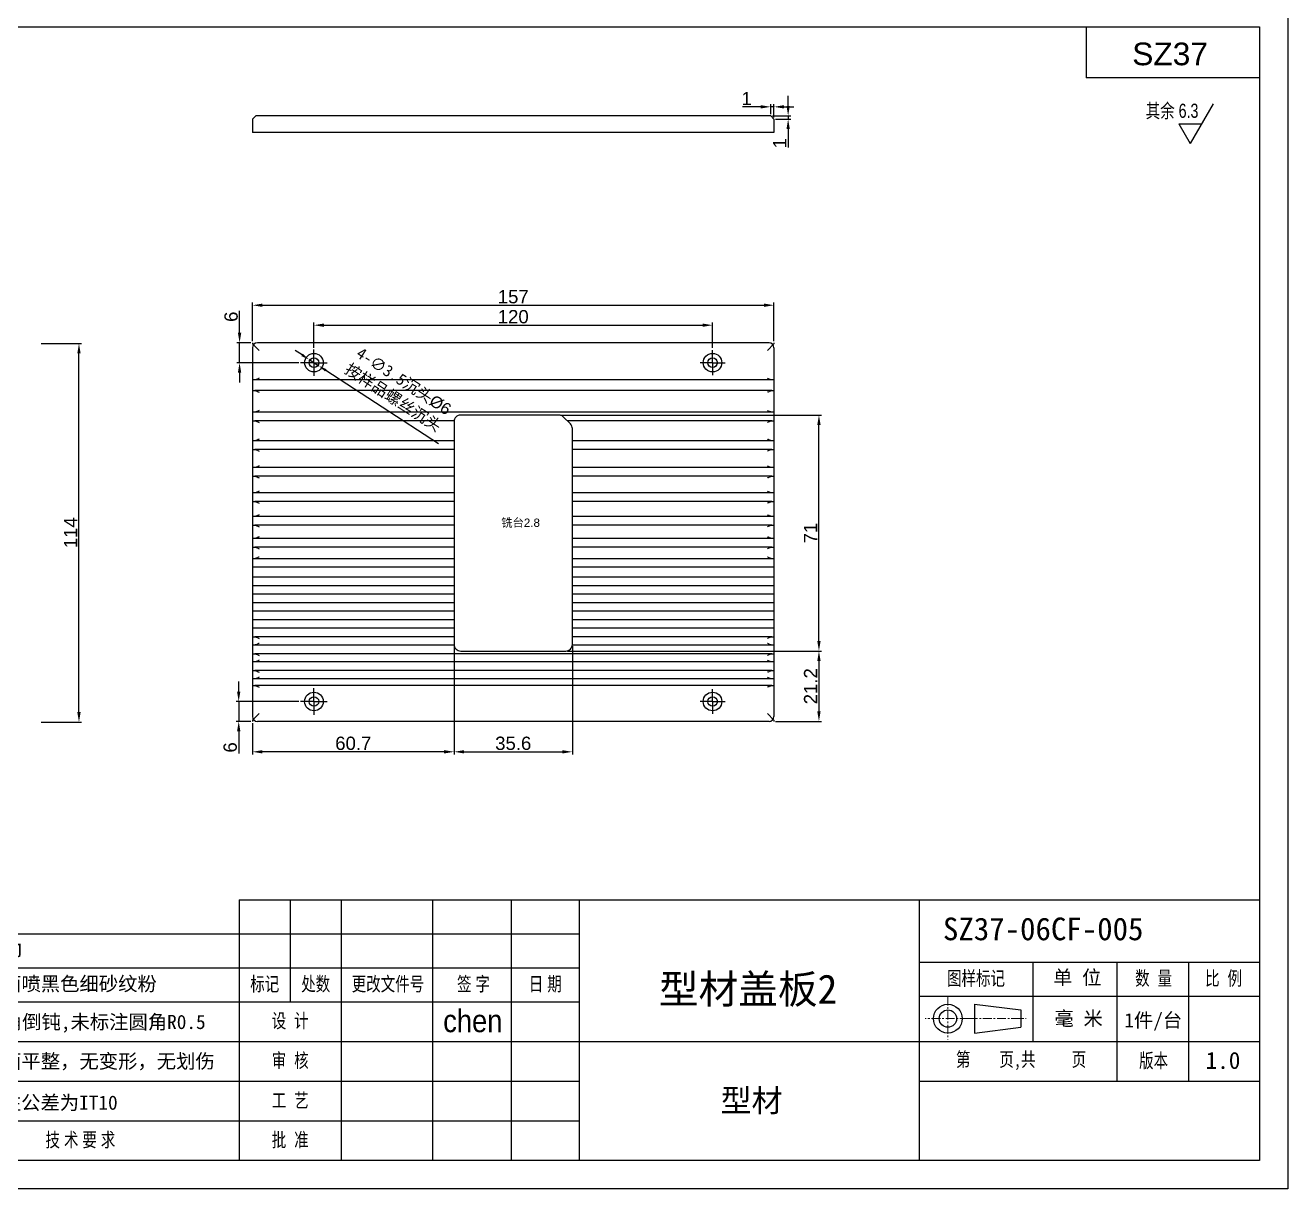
# Model space of a CAD drawing. Header units: millimetres. Extents: x 3299 to 4566, y 1016 to 2046.
# Drawn here: x 3932.9 to 4312.9, y 1239.5 to 1589.7 of the extents above; entities that cross this region are included whole.
import ezdxf
from ezdxf.enums import TextEntityAlignment as Align

# ---------------------------------------------------------------- set-up
doc = ezdxf.new("R2010")
doc.units = ezdxf.units.MM
doc.header["$LTSCALE"] = 0.4
doc.linetypes.add('CENTER', pattern=[50.8, 31.75, -6.35, 6.35, -6.35])
doc.layers.add('center', color=1, linetype='CENTER', lineweight=18)
for name, color, linetype in [('CON', 7, 'Continuous'), ('hatch', 2, 'Continuous'), ('SLD-0', 179, 'Continuous'), ('text', 7, 'Continuous')]:
    doc.layers.add(name, color=color, linetype=linetype)
doc.styles.add('GA1', font='simhei.ttf')
doc.styles.add('GA2', font='arial.ttf')
doc.styles.add('GA3', font='STXINGKA.TTF', dxfattribs={"width": 0.9})
doc.styles.get("Standard").update_dxf_attribs({"font": '', "width": 0.75})
doc.styles.add('style1', font='arial.ttf')
doc.styles.add('style2', font='STXINGKA.TTF', dxfattribs={"width": 0.9})
doc.styles.get('Standard').set_extended_font_data('SimSun')
doc.dimstyles.new('ISO-25$0', dxfattribs={"dimtxt": 4, "dimasz": 3, "dimexe": 0.8, "dimexo": 0.5, "dimgap": 0.5, "dimtad": 1, "dimdsep": 46, "dimtxsty": 'style1', "dimcen": 2, "dimclrd": 3, "dimclre": 3, "dimclrt": 3, "dimadec": 0, "dimazin": 0, "dimtfac": 1, "dimtmove": 0, "dimatfit": 2, "dimfxl": 1, "dimarcsym": 0})
doc.dimstyles.new('ISO-25$3', dxfattribs={"dimtxt": 3.5, "dimasz": 2.5, "dimexe": 1.25, "dimexo": 1, "dimgap": 1.5, "dimtad": 1, "dimtih": 1, "dimdsep": 46, "dimtxsty": 'style1', "dimcen": 2.5, "dimclrd": 3, "dimclre": 3, "dimclrt": 3, "dimadec": 0, "dimazin": 0, "dimtfac": 1, "dimtmove": 0, "dimatfit": 3, "dimfxl": 1, "dimarcsym": 0})

# ---------------------------------------------------------------- blocks, each defined once
blk = doc.blocks.new('Q')
at = {"color": 0}
for p, q in [((90.94, 41.41), (90.94, 4.06)), ((90.94, 41.41), (237.1, 41.41)), ((196.28, 26.43), (202.94, 25.61)), ((196.28, 26.43), (196.28, 22.31)), ((202.94, 25.61), (202.94, 23.14)), ((196.28, 22.31), (202.94, 23.14))]:
    blk.add_line(p, q, dxfattribs=at)
blk.add_line((226.93, 21.11), (226.93, 15.43))
at = {"lineweight": -3}
blk.add_lwpolyline([(5.7, 166.46), (237.1, 166.46), (237.1, 4.06), (5.7, 4.06)], close=True, dxfattribs=at)
at = {"color": 0}
for radius in [2.06, 1.24]:
    blk.add_circle((192.47, 24.37), radius, dxfattribs=at)
at = {"layer": 'center', "color": 1, "ltscale": 0.1}
for p, q in [((192.47, 27.54), (192.47, 21.4)), ((195.46, 24.37), (189.24, 24.37)), ((195.46, 24.37), (203.7, 24.37))]:
    blk.add_line(p, q, dxfattribs=at)
at = {"layer": 'hatch', "color": 0}
for p, q in [((212.27, 166.46), (212.27, 159.15)), ((237.1, 159.15), (212.27, 159.15)), ((230.48, 155.41), (227.2, 149.73)), ((225.56, 152.57), (228.84, 152.57)), ((225.56, 152.57), (227.2, 149.73)), ((98.25, 41.41), (98.25, 26.8)), ((105.56, 41.41), (105.56, 4.06)), ((118.63, 41.41), (118.63, 4.06)), ((129.92, 41.41), (129.92, 4.06)), ((139.66, 41.41), (139.66, 4.06)), ((188.38, 41.41), (188.38, 4.06)), ((5.7, 36.54), (139.66, 36.54)), ((8.95, 9.74), (8.95, 36.54)), ((49.52, 36.54), (49.52, 4.06)), ((52.76, 9.74), (52.76, 36.54)), ((5.7, 31.67), (139.66, 31.67)), ((188.38, 32.48), (237.1, 32.48)), ((204.62, 32.48), (204.62, 21.11)), ((216.7, 32.48), (216.7, 21.11)), ((226.93, 32.48), (226.93, 21.11)), ((188.38, 27.61), (237.1, 27.61)), ((5.7, 26.8), (139.66, 26.8)), ((5.7, 21.11), (139.66, 21.11)), ((139.66, 21.11), (237.1, 21.11)), ((216.7, 21.11), (216.7, 15.43)), ((5.7, 15.43), (139.66, 15.43)), ((188.38, 15.43), (237.1, 15.43))]:
    blk.add_line(p, q, dxfattribs=at)
at = {"layer": 'hatch', "lineweight": -3}
blk.add_lwpolyline([(0, 170.52), (241.16, 170.52), (241.16, 0), (0, 0)], close=True, dxfattribs=at)
at = {"layer": 'text', "color": 0}
blk.add_line((5.7, 9.74), (139.66, 9.74), dxfattribs=at)
at = {"color": 0, "insert": (224.59, 154.32, 20.27), "char_height": 2.03, "width": 11.6897, "attachment_point": 5}
blk.add_mtext('{\\fￋￎￌﾣﾤ|b0|i0|c134|p54;其余 6.3}', dxfattribs=at)
at = {"width": 0.9}
for tag, height, style, p in [('KEHU', 3.25, 'style1', (224.31, 160.95)), ('SHEJI', 3.25, 'style2', (124.41, 22.43)), ('RIQI', 2.03, 'style2', (134.75, 22.26))]:
    blk.add_attdef(tag, text='', height=height, dxfattribs=dict(at, style=style)).set_placement(p, align=Align.CENTER)
at = {"style": 'style1', "width": 0.9}
blk.add_attdef('TUHAO', (191.77, 35.6), '', height=3.25, dxfattribs=at)
for tag, p, width in [('FIVE', (54.31, 32.96), 0.9), ('FORU', (54.21, 28.35), 0.9), ('THREE', (54.31, 22.88), 0.9), ('TWO', (54.21, 17.26), 0.8), ('ONE', (54.16, 11.32), 0.9)]:
    blk.add_attdef(tag, p, '', height=2.03, dxfattribs=dict(width=width))
at = {"width": 0.9}
for tag, height, p in [('MINGCHEN', 4.87, (163.85, 26.52)), ('SHULIANG', 2.03, (221.89, 23.13)), ('JI', 2.44, (196.74, 17.15)), ('GONG', 2.44, (208.97, 17.01)), ('BANBEN', 2.44, (231.89, 17.17)), ('CAILIAO', 3.25, (164.34, 11.02))]:
    blk.add_attdef(tag, text='', height=height, dxfattribs=at).set_placement(p, align=Align.CENTER)
at = {"layer": 'text', "color": 0, "char_height": 2.03, "attachment_point": 5}
for s, insert, width in [('{\\fSimSun|b0|i0|c134|p54;5}', (51.14, 34.15), 14.2015), ('{\\fￋￎￌﾣﾤ|b0|i0|c134|p54;图样标记}', (196.5, 30.04), 16.24), ('{\\fￋￎￌﾣﾤ|b0|i0|c134|p54;数  量}', (221.94, 30.04), 16.24), ('{\\fￋￎￌﾣﾤ|b0|i0|c134|p54;比  例}', (231.97, 30.04), 16.24), ('{\\fSimSun|b0|i0|c134|p54;4}', (51.14, 29.28), 14.2015), ('{\\fￋￎￌﾣﾤ|b0|i0|c134|p2;标记}', (94.6, 29.23), 14.2015), ('{\\fￋￎￌﾣﾤ|b0|i0|c134|p54;处数}', (101.91, 29.23), 14.2015), ('{\\fￋￎￌﾣﾤ|b0|i0|c134|p54;更改文件号}', (112.25, 29.23), 14.2015), ('{\\fￋￎￌﾣﾤ|b0|i0|c134|p54;签 字}', (124.51, 29.23), 14.2015), ('{\\fￋￎￌﾣﾤ|b0|i0|c134|p54;日 期}', (134.79, 29.23), 14.2015), ('{\\fￋￎￌﾣﾤ|b0|i0|c134|p54;设  计}', (98.25, 23.95), 14.2015), ('{\\fSimSun|b0|i0|c134|p54;3}', (51.14, 23.95), 14.2015), ('{\\fSimSun|b0|i0|c134|p54;2}', (51.14, 18.27), 14.2015), ('{\\fￋￎￌﾣﾤ|b0|i0|c134|p54;审  核}', (98.25, 18.27), 14.2015), ('{\\fSimSun|b0|i0|c134|p54;第    页,共     页}', (202.96, 18.27), 28.7556), ('{\\fSimSun|b0|i0|c134|p54;版本}', (221.94, 18.24), 16.24), ('{\\fￋￎￌﾣﾤ|b0|i0|c134|p54;1}', (51.14, 12.59), 14.2015), ('{\\fￋￎￌﾣﾤ|b0|i0|c134|p54;工  艺}', (98.25, 12.59), 14.2015), ('{\\fￋￎￌﾣﾤ|b0|i0|c134|p54;批  准}', (98.25, 6.9), 14.2015)]:
    blk.add_mtext(s, dxfattribs=dict(at, insert=insert, width=width))
at = {"layer": 'text', "color": 0, "char_height": 2.03, "width": 14.2015, "attachment_point": 5, "style": 'GA1'}
for s, insert in [('单 位', (211.01, 30.16, 20.27)), ('毫 米', (211.2, 24.28, 20.27))]:
    blk.add_mtext(s, dxfattribs=dict(at, insert=insert))
at = {"layer": 'text', "color": 0, "char_height": 2.03, "attachment_point": 5}
for s, insert in [('{\\fￋￎￌﾣﾤ|b0|i0|c134|p54;更 改 建 议}', (32.89, 6.9)), ('{\\fￋￎￌﾣﾤ|b0|i0|c134|p54;技 术 要 求}', (68.19, 6.9))]:
    blk.add_mtext(s, dxfattribs=dict(at, insert=insert))
blk = doc.blocks.new('SW_CENTERMARKSYMBOL_4')
at = {"layer": 'SLD-0', "color": 0}
for p, q in [((-0.5, 0), (-0.75, 0)), ((0, 0), (-0.5, 0)), ((0, 0.5), (0, 0.75)), ((0, 0), (0, 0.5)), ((0, 0), (0, -0.5)), ((0, 0), (0.5, 0)), ((0.5, 0), (0.75, 0)), ((0, -0.5), (0, -0.75))]:
    blk.add_line(p, q, dxfattribs=at)
blk = doc.blocks.new('SW_CENTERMARKSYMBOL_5')
at = {"layer": 'SLD-0', "color": 0}
for p, q in [((-0.5, 0), (-0.75, 0)), ((0, 0), (-0.5, 0)), ((0, 0.5), (0, 0.75)), ((0, 0), (0, 0.5)), ((0, 0), (0, -0.5)), ((0, 0), (0.5, 0)), ((0.5, 0), (0.75, 0)), ((0, -0.5), (0, -0.75))]:
    blk.add_line(p, q, dxfattribs=at)
blk = doc.blocks.new('SW_CENTERMARKSYMBOL_6')
at = {"layer": 'SLD-0', "color": 0}
for p, q in [((0, 0.5), (0, 0.8)), ((-0.5, 0), (-0.8, 0)), ((0, 0), (-0.5, 0)), ((0, 0), (0, 0.5)), ((0, 0), (0, -0.5)), ((0, 0), (0.5, 0)), ((0.5, 0), (0.8, 0)), ((0, -0.5), (0, -0.8))]:
    blk.add_line(p, q, dxfattribs=at)
blk = doc.blocks.new('SW_CENTERMARKSYMBOL_7')
at = {"layer": 'SLD-0', "color": 0}
for p, q in [((0, 0.5), (0, 0.8)), ((-0.5, 0), (-0.8, 0)), ((0, 0), (-0.5, 0)), ((0, 0), (0, 0.5)), ((0, 0), (0, -0.5)), ((0, 0), (0.5, 0)), ((0.5, 0), (0.8, 0)), ((0, -0.5), (0, -0.8))]:
    blk.add_line(p, q, dxfattribs=at)
blk = doc.blocks.new('*D397')
at = {"layer": 'CON', "color": 3, "lineweight": -2, "transparency": 16777216}
for p, q in [((4016.21, 1490.47), (4014.11, 1491.83)), ((4018.3, 1489.11), (4021.24, 1487.2)), ((4057.26, 1463.76), (4023.33, 1485.83))]:
    blk.add_line(p, q, dxfattribs=at)
at = {"layer": 'CON', "color": 3, "transparency": 16777216}
for points in [[(4016.43, 1490.82), (4015.98, 1490.12), (4018.3, 1489.11)], [(4023.56, 1486.18), (4023.11, 1485.49), (4021.24, 1487.2)]]:
    blk.add_solid(points, dxfattribs=at)
at = {"layer": 'Defpoints', "color": 0, "transparency": 16777216}
for p in [(4018.3, 1489.11), (4021.24, 1487.2)]:
    blk.add_point(p, dxfattribs=at)
at = {"layer": 'CON', "color": 3, "transparency": 16777216, "insert": (4045.17, 1479.99), "char_height": 3.5, "attachment_point": 5, "rotation": 326.9563, "style": 'style1'}
blk.add_mtext('{\\Ftxt|c134;4-\\Ftxt|c0;∅3.5\\fSimSun|b0|i0|c134|p2;沉头\\fArial|b0|i0|c134|p34;%%C}6\\P{\\fSimSun|b0|i0|c134|p2;按样品螺丝沉头}', dxfattribs=at)
blk = doc.blocks.new('*D398')
at = {"layer": 'CON', "color": 3, "lineweight": -2, "transparency": 16777216}
for p, q in [((4001.27, 1494.65), (4001.27, 1506.24)), ((4004.27, 1505.44), (4155.27, 1505.44)), ((4158.27, 1494.65), (4158.27, 1506.24))]:
    blk.add_line(p, q, dxfattribs=at)
at = {"layer": 'CON', "color": 3, "transparency": 16777216}
for points in [[(4004.27, 1505.94), (4004.27, 1504.94), (4001.27, 1505.44)], [(4155.27, 1505.94), (4155.27, 1504.94), (4158.27, 1505.44)]]:
    blk.add_solid(points, dxfattribs=at)
at = {"layer": 'Defpoints', "color": 0, "transparency": 16777216}
for p in [(4158.27, 1505.44), (4001.27, 1494.15), (4158.27, 1494.15)]:
    blk.add_point(p, dxfattribs=at)
at = {"layer": 'CON', "color": 3, "transparency": 16777216, "insert": (4079.77, 1507.99), "char_height": 4, "attachment_point": 5, "style": 'style1'}
blk.add_mtext('157', dxfattribs=at)
blk = doc.blocks.new('*D399')
at = {"layer": 'CON', "color": 3, "lineweight": -2, "transparency": 16777216}
for p, q in [((4019.77, 1492.65), (4019.77, 1500.23)), ((4022.77, 1499.43), (4136.77, 1499.43)), ((4139.77, 1492.65), (4139.77, 1500.23))]:
    blk.add_line(p, q, dxfattribs=at)
at = {"layer": 'CON', "color": 3, "transparency": 16777216}
for points in [[(4022.77, 1499.93), (4022.77, 1498.93), (4019.77, 1499.43)], [(4136.77, 1499.93), (4136.77, 1498.93), (4139.77, 1499.43)]]:
    blk.add_solid(points, dxfattribs=at)
at = {"layer": 'Defpoints', "color": 0, "transparency": 16777216}
for p in [(4139.77, 1499.43), (4019.77, 1492.15), (4139.77, 1492.15)]:
    blk.add_point(p, dxfattribs=at)
at = {"layer": 'CON', "color": 3, "transparency": 16777216, "insert": (4079.77, 1501.97), "char_height": 4, "attachment_point": 5, "style": 'style1'}
blk.add_mtext('120', dxfattribs=at)
blk = doc.blocks.new('*D400')
at = {"layer": 'CON', "color": 3, "lineweight": -2, "transparency": 16777216}
for p, q in [((3997.39, 1497.15), (3997.39, 1503.79)), ((4000.77, 1494.15), (3996.59, 1494.15)), ((3997.39, 1488.15), (3997.39, 1494.15)), ((4015.27, 1488.15), (3996.59, 1488.15)), ((3997.39, 1485.15), (3997.39, 1482.15))]:
    blk.add_line(p, q, dxfattribs=at)
at = {"layer": 'CON', "color": 3, "transparency": 16777216}
for points in [[(3996.89, 1497.15), (3997.89, 1497.15), (3997.39, 1494.15)], [(3996.89, 1485.15), (3997.89, 1485.15), (3997.39, 1488.15)]]:
    blk.add_solid(points, dxfattribs=at)
at = {"layer": 'Defpoints', "color": 0, "transparency": 16777216}
for p in [(3997.39, 1494.15), (4001.27, 1494.15), (4015.77, 1488.15)]:
    blk.add_point(p, dxfattribs=at)
at = {"layer": 'CON', "color": 3, "transparency": 16777216, "insert": (3994.85, 1501.97), "char_height": 4, "attachment_point": 5, "rotation": 90, "style": 'style1'}
blk.add_mtext('6', dxfattribs=at)
blk = doc.blocks.new('*D401')
at = {"layer": 'CON', "color": 3, "lineweight": -2, "transparency": 16777216}
for p, q in [((3997.13, 1389.15), (3997.13, 1392.15)), ((4015.27, 1386.15), (3996.33, 1386.15)), ((3997.13, 1386.15), (3997.13, 1380.15)), ((4000.77, 1380.15), (3996.33, 1380.15)), ((3997.13, 1377.15), (3997.13, 1370.51))]:
    blk.add_line(p, q, dxfattribs=at)
at = {"layer": 'CON', "color": 3, "transparency": 16777216}
for points in [[(3996.63, 1389.15), (3997.63, 1389.15), (3997.13, 1386.15)], [(3996.63, 1377.15), (3997.63, 1377.15), (3997.13, 1380.15)]]:
    blk.add_solid(points, dxfattribs=at)
at = {"layer": 'Defpoints', "color": 0, "transparency": 16777216}
for p in [(4015.77, 1386.15), (3997.13, 1380.15), (4001.27, 1380.15)]:
    blk.add_point(p, dxfattribs=at)
at = {"layer": 'CON', "color": 3, "transparency": 16777216, "insert": (3994.58, 1372.33), "char_height": 4, "attachment_point": 5, "rotation": 90, "style": 'style1'}
blk.add_mtext('6', dxfattribs=at)
blk = doc.blocks.new('*D402')
at = {"layer": 'CON', "color": 3, "lineweight": -2, "transparency": 16777216}
for p, q in [((3937.65, 1493.95), (3949.84, 1493.95)), ((3949.04, 1382.95), (3949.04, 1490.95)), ((3937.65, 1379.95), (3949.84, 1379.95))]:
    blk.add_line(p, q, dxfattribs=at)
at = {"layer": 'CON', "color": 3, "transparency": 16777216}
for points in [[(3948.54, 1490.95), (3949.54, 1490.95), (3949.04, 1493.95)], [(3948.54, 1382.95), (3949.54, 1382.95), (3949.04, 1379.95)]]:
    blk.add_solid(points, dxfattribs=at)
at = {"layer": 'Defpoints', "color": 0, "transparency": 16777216}
for p in [(3937.15, 1493.95), (3949.04, 1493.95), (3937.15, 1379.95)]:
    blk.add_point(p, dxfattribs=at)
at = {"layer": 'CON', "color": 3, "transparency": 16777216, "insert": (3946.53, 1436.95), "char_height": 4, "attachment_point": 5, "rotation": 90, "style": 'style1'}
blk.add_mtext('114', dxfattribs=at)
blk = doc.blocks.new('*D403')
at = {"layer": 'CON', "color": 3, "lineweight": -2, "transparency": 16777216}
for p, q in [((4061.97, 1402.85), (4061.97, 1370.21)), ((4001.27, 1379.65), (4001.27, 1370.21)), ((4058.97, 1371.01), (4004.27, 1371.01))]:
    blk.add_line(p, q, dxfattribs=at)
at = {"layer": 'CON', "color": 3, "transparency": 16777216}
for points in [[(4004.27, 1371.51), (4004.27, 1370.51), (4001.27, 1371.01)], [(4058.97, 1371.51), (4058.97, 1370.51), (4061.97, 1371.01)]]:
    blk.add_solid(points, dxfattribs=at)
at = {"layer": 'Defpoints', "color": 0, "transparency": 16777216}
for p in [(4061.97, 1403.35), (4001.27, 1380.15), (4001.27, 1371.01)]:
    blk.add_point(p, dxfattribs=at)
at = {"layer": 'CON', "color": 3, "transparency": 16777216, "insert": (4031.62, 1373.55), "char_height": 4, "attachment_point": 5, "style": 'style1'}
blk.add_mtext('60.7', dxfattribs=at)
blk = doc.blocks.new('*D404')
at = {"layer": 'CON', "color": 3, "lineweight": -2, "transparency": 16777216}
for p, q in [((4061.97, 1402.85), (4061.97, 1370.21)), ((4097.57, 1402.85), (4097.57, 1370.21)), ((4064.97, 1371.01), (4094.57, 1371.01))]:
    blk.add_line(p, q, dxfattribs=at)
at = {"layer": 'CON', "color": 3, "transparency": 16777216}
for points in [[(4064.97, 1371.51), (4064.97, 1370.51), (4061.97, 1371.01)], [(4094.57, 1371.51), (4094.57, 1370.51), (4097.57, 1371.01)]]:
    blk.add_solid(points, dxfattribs=at)
at = {"layer": 'Defpoints', "color": 0, "transparency": 16777216}
for p in [(4061.97, 1403.35), (4097.57, 1403.35), (4097.57, 1371.01)]:
    blk.add_point(p, dxfattribs=at)
at = {"layer": 'CON', "color": 3, "transparency": 16777216, "insert": (4079.77, 1373.55), "char_height": 4, "attachment_point": 5, "style": 'style1'}
blk.add_mtext('35.6', dxfattribs=at)
blk = doc.blocks.new('*D405')
at = {"layer": 'CON', "color": 3, "lineweight": -2, "transparency": 16777216}
for p, q in [((4096.07, 1401.35), (4172.6, 1401.35)), ((4171.8, 1398.35), (4171.8, 1383.15)), ((4158.77, 1380.15), (4172.6, 1380.15))]:
    blk.add_line(p, q, dxfattribs=at)
at = {"layer": 'CON', "color": 3, "transparency": 16777216}
for points in [[(4171.3, 1398.35), (4172.3, 1398.35), (4171.8, 1401.35)], [(4171.3, 1383.15), (4172.3, 1383.15), (4171.8, 1380.15)]]:
    blk.add_solid(points, dxfattribs=at)
at = {"layer": 'Defpoints', "color": 0, "transparency": 16777216}
for p in [(4095.57, 1401.35), (4158.27, 1380.15), (4171.8, 1380.15)]:
    blk.add_point(p, dxfattribs=at)
at = {"layer": 'CON', "color": 3, "transparency": 16777216, "insert": (4169.29, 1390.75), "char_height": 4, "attachment_point": 5, "rotation": 90, "style": 'style1'}
blk.add_mtext('21.2', dxfattribs=at)
blk = doc.blocks.new('*D406')
at = {"layer": 'CON', "color": 3, "lineweight": -2, "transparency": 16777216}
for p, q in [((4094.01, 1472.35), (4172.6, 1472.35)), ((4171.8, 1404.35), (4171.8, 1469.35)), ((4096.07, 1401.35), (4172.6, 1401.35))]:
    blk.add_line(p, q, dxfattribs=at)
at = {"layer": 'CON', "color": 3, "transparency": 16777216}
for points in [[(4171.3, 1469.35), (4172.3, 1469.35), (4171.8, 1472.35)], [(4171.3, 1404.35), (4172.3, 1404.35), (4171.8, 1401.35)]]:
    blk.add_solid(points, dxfattribs=at)
at = {"layer": 'Defpoints', "color": 0, "transparency": 16777216}
for p in [(4093.51, 1472.35), (4171.8, 1472.35), (4095.57, 1401.35)]:
    blk.add_point(p, dxfattribs=at)
at = {"layer": 'CON', "color": 3, "transparency": 16777216, "insert": (4169.29, 1436.85), "char_height": 4, "attachment_point": 5, "rotation": 90, "style": 'style1'}
blk.add_mtext('71', dxfattribs=at)
blk = doc.blocks.new('*D412')
at = {"color": 3, "lineweight": -2, "transparency": 16777216}
for p, q in [((4162.52, 1565.45), (4162.52, 1568.45)), ((4157.77, 1562.45), (4163.32, 1562.45)), ((4162.52, 1562.45), (4162.52, 1561.45)), ((4158.77, 1561.45), (4163.32, 1561.45)), ((4162.52, 1558.45), (4162.52, 1552.97))]:
    blk.add_line(p, q, dxfattribs=at)
at = {"color": 3, "transparency": 16777216}
for points in [[(4162.02, 1565.45), (4163.02, 1565.45), (4162.52, 1562.45)], [(4162.02, 1558.45), (4163.02, 1558.45), (4162.52, 1561.45)]]:
    blk.add_solid(points, dxfattribs=at)
at = {"layer": 'Defpoints', "color": 0, "transparency": 16777216}
for p in [(4157.27, 1562.45), (4158.27, 1561.45), (4162.52, 1561.45)]:
    blk.add_point(p, dxfattribs=at)
at = {"color": 3, "transparency": 16777216, "insert": (4160.01, 1554.21), "char_height": 4, "attachment_point": 5, "rotation": 90, "style": 'style1'}
blk.add_mtext('1', dxfattribs=at)
blk = doc.blocks.new('*D413')
at = {"color": 3, "lineweight": -2, "transparency": 16777216}
for p, q in [((4157.27, 1562.95), (4157.27, 1565.96)), ((4158.27, 1561.95), (4158.27, 1565.96)), ((4154.27, 1565.16), (4148.8, 1565.16)), ((4158.27, 1565.16), (4157.27, 1565.16)), ((4161.27, 1565.16), (4164.27, 1565.16))]:
    blk.add_line(p, q, dxfattribs=at)
at = {"color": 3, "transparency": 16777216}
for points in [[(4154.27, 1565.66), (4154.27, 1564.66), (4157.27, 1565.16)], [(4161.27, 1565.66), (4161.27, 1564.66), (4158.27, 1565.16)]]:
    blk.add_solid(points, dxfattribs=at)
at = {"layer": 'Defpoints', "color": 0, "transparency": 16777216}
for p in [(4157.27, 1565.16), (4157.27, 1562.45), (4158.27, 1561.45)]:
    blk.add_point(p, dxfattribs=at)
at = {"color": 3, "transparency": 16777216, "insert": (4150.03, 1567.67), "char_height": 4, "attachment_point": 5, "style": 'style1'}
blk.add_mtext('1', dxfattribs=at)

msp = doc.modelspace()

# ---------------------------------------------------------------- linework, layer by layer
at = {"color": 7, "linetype": 'Continuous', "lineweight": 25}
for p, q in [((4001.27, 1561.446), (4002.27, 1562.446)), ((4157.27, 1562.446), (4002.27, 1562.446)), ((4157.27, 1562.446), (4158.27, 1561.446)), ((4001.27, 1561.446), (4001.27, 1557.446)), ((4158.27, 1561.446), (4158.27, 1557.446)), ((4158.27, 1557.446), (4001.27, 1557.446)), ((4001.27, 1494.152), (4001.27, 1493.789)), ((4001.27, 1493.789), (4003.258, 1491.801)), ((4156.77, 1494.152), (4002.77, 1494.152)), ((4156.283, 1491.801), (4158.27, 1493.789)), ((4158.27, 1494.152), (4158.27, 1493.789)), ((4001.27, 1492.652), (4001.27, 1482.952)), ((4158.27, 1492.652), (4158.27, 1482.952)), ((4001.935, 1482.952), (4001.27, 1482.952)), ((4001.27, 1482.952), (4001.27, 1482.452)), ((4001.27, 1482.452), (4001.27, 1480.252)), ((4157.606, 1482.952), (4001.935, 1482.952)), ((4158.27, 1482.952), (4157.606, 1482.952)), ((4158.27, 1482.952), (4158.27, 1482.452)), ((4158.27, 1482.452), (4158.27, 1480.252)), ((4001.27, 1480.252), (4001.27, 1479.752)), ((4001.27, 1479.752), (4001.935, 1479.752)), ((4001.27, 1479.752), (4001.27, 1473.252)), ((4157.606, 1479.752), (4001.935, 1479.752)), ((4157.606, 1479.752), (4158.27, 1479.752)), ((4158.27, 1480.252), (4158.27, 1479.752)), ((4158.27, 1479.752), (4158.27, 1473.252)), ((4001.935, 1473.252), (4001.27, 1473.252)), ((4001.27, 1473.252), (4001.27, 1472.752)), ((4001.27, 1472.752), (4001.27, 1471.152)), ((4001.27, 1471.152), (4001.27, 1470.652)), ((4157.606, 1473.252), (4001.935, 1473.252)), ((4158.27, 1473.252), (4157.606, 1473.252)), ((4158.27, 1473.252), (4158.27, 1472.752)), ((4158.27, 1472.752), (4158.27, 1471.152)), ((4158.27, 1471.152), (4158.27, 1470.652)), ((4001.27, 1470.652), (4001.935, 1470.652)), ((4001.27, 1470.652), (4001.27, 1464.652)), ((4061.981, 1470.652), (4001.935, 1470.652)), ((4157.606, 1470.652), (4096.036, 1470.652)), ((4157.606, 1470.652), (4158.27, 1470.652)), ((4158.27, 1470.652), (4158.27, 1464.652)), ((4001.935, 1464.652), (4001.27, 1464.652)), ((4001.27, 1464.652), (4001.27, 1464.152)), ((4001.27, 1464.152), (4001.27, 1462.552)), ((4061.97, 1464.652), (4001.935, 1464.652)), ((4157.606, 1464.652), (4097.57, 1464.652)), ((4158.27, 1464.652), (4157.606, 1464.652)), ((4158.27, 1464.652), (4158.27, 1464.152)), ((4158.27, 1464.152), (4158.27, 1462.552)), ((4001.27, 1462.552), (4001.27, 1462.052)), ((4001.27, 1462.052), (4001.935, 1462.052)), ((4001.27, 1462.052), (4001.27, 1456.552)), ((4061.97, 1462.052), (4001.935, 1462.052)), ((4157.606, 1462.052), (4097.57, 1462.052)), ((4157.606, 1462.052), (4158.27, 1462.052)), ((4158.27, 1462.552), (4158.27, 1462.052)), ((4158.27, 1462.052), (4158.27, 1456.552)), ((4001.935, 1456.552), (4001.27, 1456.552)), ((4001.27, 1456.552), (4001.27, 1456.052)), ((4001.27, 1456.052), (4001.27, 1454.452)), ((4061.97, 1456.552), (4001.935, 1456.552)), ((4157.606, 1456.552), (4097.57, 1456.552)), ((4158.27, 1456.552), (4157.606, 1456.552)), ((4158.27, 1456.552), (4158.27, 1456.052)), ((4158.27, 1456.052), (4158.27, 1454.452)), ((4001.27, 1454.452), (4001.27, 1453.952)), ((4001.27, 1453.952), (4001.935, 1453.952)), ((4001.27, 1453.952), (4001.27, 1448.952)), ((4061.97, 1453.952), (4001.935, 1453.952)), ((4157.606, 1453.952), (4097.57, 1453.952)), ((4157.606, 1453.952), (4158.27, 1453.952)), ((4158.27, 1454.452), (4158.27, 1453.952)), ((4158.27, 1453.952), (4158.27, 1448.952)), ((4001.935, 1448.952), (4001.27, 1448.952)), ((4001.27, 1448.952), (4001.27, 1448.452)), ((4001.27, 1448.452), (4001.27, 1446.852)), ((4061.97, 1448.952), (4001.935, 1448.952)), ((4157.606, 1448.952), (4097.57, 1448.952)), ((4158.27, 1448.952), (4157.606, 1448.952)), ((4158.27, 1448.952), (4158.27, 1448.452)), ((4158.27, 1448.452), (4158.27, 1446.852)), ((4001.27, 1446.852), (4001.27, 1446.352)), ((4001.27, 1446.352), (4001.935, 1446.352)), ((4001.27, 1446.352), (4001.27, 1441.852)), ((4061.97, 1446.352), (4001.935, 1446.352)), ((4157.606, 1446.352), (4097.57, 1446.352)), ((4157.606, 1446.352), (4158.27, 1446.352)), ((4158.27, 1446.852), (4158.27, 1446.352)), ((4158.27, 1446.352), (4158.27, 1441.852)), ((4001.935, 1441.852), (4001.27, 1441.852)), ((4001.27, 1441.852), (4001.27, 1441.352)), ((4001.27, 1441.352), (4001.27, 1439.752)), ((4061.97, 1441.852), (4001.935, 1441.852)), ((4157.606, 1441.852), (4097.57, 1441.852)), ((4158.27, 1441.852), (4157.606, 1441.852)), ((4158.27, 1441.852), (4158.27, 1441.352)), ((4158.27, 1441.352), (4158.27, 1439.752)), ((4001.27, 1439.752), (4001.27, 1439.252)), ((4001.27, 1439.252), (4001.935, 1439.252)), ((4001.27, 1439.252), (4001.27, 1435.252)), ((4061.97, 1439.252), (4001.935, 1439.252)), ((4157.606, 1439.252), (4097.57, 1439.252)), ((4157.606, 1439.252), (4158.27, 1439.252)), ((4158.27, 1439.752), (4158.27, 1439.252)), ((4158.27, 1439.252), (4158.27, 1435.252)), ((4001.935, 1435.252), (4001.27, 1435.252)), ((4001.27, 1435.252), (4001.27, 1434.752)), ((4001.27, 1434.752), (4001.27, 1433.152)), ((4001.27, 1433.152), (4001.27, 1432.652)), ((4061.97, 1435.252), (4001.935, 1435.252)), ((4157.606, 1435.252), (4097.57, 1435.252)), ((4158.27, 1435.252), (4157.606, 1435.252)), ((4158.27, 1435.252), (4158.27, 1434.752)), ((4158.27, 1434.752), (4158.27, 1433.152)), ((4158.27, 1433.152), (4158.27, 1432.652)), ((4001.27, 1432.652), (4001.935, 1432.652)), ((4001.27, 1432.652), (4001.27, 1429.152)), ((4001.935, 1429.152), (4001.27, 1429.152)), ((4001.27, 1429.152), (4001.27, 1428.652)), ((4061.97, 1432.652), (4001.935, 1432.652)), ((4061.97, 1429.152), (4001.935, 1429.152)), ((4157.606, 1432.652), (4097.57, 1432.652)), ((4157.606, 1429.152), (4097.57, 1429.152)), ((4157.606, 1432.652), (4158.27, 1432.652)), ((4158.27, 1429.152), (4157.606, 1429.152)), ((4158.27, 1432.652), (4158.27, 1429.152)), ((4158.27, 1429.152), (4158.27, 1428.652)), ((4001.27, 1428.652), (4001.27, 1406.152)), ((4158.27, 1428.652), (4158.27, 1406.152)), ((4001.27, 1406.152), (4001.27, 1405.652)), ((4001.27, 1405.652), (4001.935, 1405.652)), ((4001.27, 1405.652), (4001.27, 1403.152)), ((4001.935, 1403.152), (4001.27, 1403.152)), ((4001.27, 1403.152), (4001.27, 1402.652)), ((4001.27, 1402.652), (4001.27, 1401.052)), ((4061.97, 1405.652), (4001.935, 1405.652)), ((4061.98, 1403.152), (4001.935, 1403.152)), ((4157.606, 1403.152), (4097.56, 1403.152)), ((4157.606, 1405.652), (4097.57, 1405.652)), ((4157.606, 1405.652), (4158.27, 1405.652)), ((4158.27, 1403.152), (4157.606, 1403.152)), ((4158.27, 1406.152), (4158.27, 1405.652)), ((4158.27, 1405.652), (4158.27, 1403.152)), ((4158.27, 1403.152), (4158.27, 1402.652)), ((4158.27, 1402.652), (4158.27, 1401.052)), ((4001.27, 1401.052), (4001.27, 1400.552)), ((4001.27, 1400.552), (4001.935, 1400.552)), ((4001.27, 1400.552), (4001.27, 1398.052)), ((4157.606, 1400.552), (4001.935, 1400.552)), ((4157.606, 1400.552), (4158.27, 1400.552)), ((4158.27, 1401.052), (4158.27, 1400.552)), ((4158.27, 1400.552), (4158.27, 1398.052)), ((4001.935, 1398.052), (4001.27, 1398.052)), ((4001.27, 1398.052), (4001.27, 1397.552)), ((4001.27, 1397.552), (4001.27, 1395.952)), ((4001.27, 1395.952), (4001.27, 1395.452)), ((4001.27, 1395.452), (4001.935, 1395.452)), ((4001.27, 1395.452), (4001.27, 1392.952)), ((4157.606, 1398.052), (4001.935, 1398.052)), ((4157.606, 1395.452), (4001.935, 1395.452)), ((4158.27, 1398.052), (4157.606, 1398.052)), ((4157.606, 1395.452), (4158.27, 1395.452)), ((4158.27, 1398.052), (4158.27, 1397.552)), ((4158.27, 1397.552), (4158.27, 1395.952)), ((4158.27, 1395.952), (4158.27, 1395.452)), ((4158.27, 1395.452), (4158.27, 1392.952)), ((4001.935, 1392.952), (4001.27, 1392.952)), ((4001.27, 1392.952), (4001.27, 1392.452)), ((4001.27, 1392.452), (4001.27, 1391.452)), ((4001.27, 1391.452), (4001.27, 1390.952)), ((4157.606, 1392.952), (4001.935, 1392.952)), ((4158.27, 1392.952), (4157.606, 1392.952)), ((4158.27, 1392.952), (4158.27, 1392.452)), ((4158.27, 1392.452), (4158.27, 1391.452)), ((4158.27, 1391.452), (4158.27, 1390.952)), ((4001.27, 1390.952), (4001.935, 1390.952)), ((4001.27, 1390.952), (4001.27, 1381.652)), ((4157.606, 1390.952), (4001.935, 1390.952)), ((4157.606, 1390.952), (4158.27, 1390.952)), ((4158.27, 1390.952), (4158.27, 1381.652)), ((4003.258, 1382.503), (4001.27, 1380.516)), ((4001.27, 1380.516), (4001.27, 1380.152)), ((4156.77, 1380.152), (4002.77, 1380.152)), ((4158.27, 1380.516), (4156.283, 1382.503)), ((4158.27, 1380.516), (4158.27, 1380.152))]:
    msp.add_line(p, q, dxfattribs=at)
for centre, radius in [((4019.77, 1488.152), 2.8), ((4139.77, 1488.152), 2.8), ((4019.77, 1488.152), 1.45), ((4139.77, 1488.152), 1.45), ((4019.77, 1386.152), 2.8), ((4019.77, 1386.152), 1.45), ((4139.77, 1386.152), 2.8), ((4139.77, 1386.152), 1.45)]:
    msp.add_circle(centre, radius, dxfattribs=at)
for centre, start, end in [((4002.77, 1492.652), 90, 180), ((4156.77, 1492.652), 0, 90), ((4002.77, 1381.652), 180, 270), ((4156.77, 1381.652), 270, 0)]:
    msp.add_arc(centre, 1.5, start, end, dxfattribs=at)
for points in [[(4003.258, 1483.452), (4003.144, 1483.395), (4003.028, 1483.337), (4002.801, 1483.228), (4002.688, 1483.175), (4002.463, 1483.08), (4002.352, 1483.037), (4002.136, 1482.974), (4002.032, 1482.952), (4001.935, 1482.952)], [(4157.606, 1482.952), (4157.509, 1482.952), (4157.404, 1482.974), (4157.189, 1483.037), (4157.078, 1483.079), (4156.852, 1483.175), (4156.74, 1483.228), (4156.513, 1483.337), (4156.397, 1483.395), (4156.283, 1483.452)], [(4001.935, 1479.752), (4002.031, 1479.752), (4002.137, 1479.731), (4002.352, 1479.667), (4002.463, 1479.625), (4002.688, 1479.529), (4002.801, 1479.477), (4003.028, 1479.367), (4003.144, 1479.309), (4003.258, 1479.252)], [(4156.283, 1479.252), (4156.397, 1479.309), (4156.513, 1479.367), (4156.74, 1479.477), (4156.852, 1479.529), (4157.077, 1479.625), (4157.189, 1479.667), (4157.404, 1479.731), (4157.509, 1479.752), (4157.606, 1479.752)], [(4003.258, 1473.752), (4003.144, 1473.695), (4003.028, 1473.637), (4002.801, 1473.528), (4002.688, 1473.475), (4002.463, 1473.38), (4002.352, 1473.337), (4002.136, 1473.274), (4002.032, 1473.252), (4001.935, 1473.252)], [(4157.606, 1473.252), (4157.509, 1473.252), (4157.404, 1473.274), (4157.189, 1473.337), (4157.078, 1473.379), (4156.852, 1473.475), (4156.74, 1473.528), (4156.513, 1473.637), (4156.397, 1473.695), (4156.283, 1473.752)], [(4001.935, 1470.652), (4002.031, 1470.652), (4002.137, 1470.631), (4002.352, 1470.567), (4002.463, 1470.525), (4002.688, 1470.429), (4002.801, 1470.377), (4003.028, 1470.267), (4003.144, 1470.209), (4003.258, 1470.152)], [(4156.283, 1470.152), (4156.397, 1470.209), (4156.513, 1470.267), (4156.74, 1470.377), (4156.852, 1470.429), (4157.077, 1470.525), (4157.189, 1470.567), (4157.404, 1470.631), (4157.509, 1470.652), (4157.606, 1470.652)], [(4003.258, 1465.152), (4003.144, 1465.095), (4003.028, 1465.037), (4002.801, 1464.928), (4002.688, 1464.875), (4002.463, 1464.78), (4002.352, 1464.737), (4002.136, 1464.674), (4002.032, 1464.652), (4001.935, 1464.652)], [(4157.606, 1464.652), (4157.509, 1464.652), (4157.404, 1464.674), (4157.189, 1464.737), (4157.078, 1464.779), (4156.852, 1464.875), (4156.74, 1464.928), (4156.513, 1465.037), (4156.397, 1465.095), (4156.283, 1465.152)], [(4001.935, 1462.052), (4002.031, 1462.052), (4002.137, 1462.031), (4002.352, 1461.967), (4002.463, 1461.925), (4002.688, 1461.829), (4002.801, 1461.777), (4003.028, 1461.667), (4003.144, 1461.609), (4003.258, 1461.552)], [(4156.283, 1461.552), (4156.397, 1461.609), (4156.513, 1461.667), (4156.74, 1461.777), (4156.852, 1461.829), (4157.077, 1461.925), (4157.189, 1461.967), (4157.404, 1462.031), (4157.509, 1462.052), (4157.606, 1462.052)], [(4003.258, 1457.052), (4003.144, 1456.995), (4003.028, 1456.937), (4002.801, 1456.828), (4002.688, 1456.775), (4002.463, 1456.68), (4002.352, 1456.637), (4002.136, 1456.574), (4002.032, 1456.552), (4001.935, 1456.552)], [(4157.606, 1456.552), (4157.509, 1456.552), (4157.404, 1456.574), (4157.189, 1456.637), (4157.078, 1456.679), (4156.852, 1456.775), (4156.74, 1456.828), (4156.513, 1456.937), (4156.397, 1456.995), (4156.283, 1457.052)], [(4001.935, 1453.952), (4002.031, 1453.952), (4002.137, 1453.931), (4002.352, 1453.867), (4002.463, 1453.825), (4002.688, 1453.729), (4002.801, 1453.677), (4003.028, 1453.567), (4003.144, 1453.509), (4003.258, 1453.452)], [(4156.283, 1453.452), (4156.397, 1453.509), (4156.513, 1453.567), (4156.74, 1453.677), (4156.852, 1453.729), (4157.077, 1453.825), (4157.189, 1453.867), (4157.404, 1453.931), (4157.509, 1453.952), (4157.606, 1453.952)], [(4003.258, 1449.452), (4003.144, 1449.395), (4003.028, 1449.337), (4002.801, 1449.228), (4002.688, 1449.175), (4002.463, 1449.08), (4002.352, 1449.037), (4002.136, 1448.974), (4002.032, 1448.952), (4001.935, 1448.952)], [(4157.606, 1448.952), (4157.509, 1448.952), (4157.404, 1448.974), (4157.189, 1449.037), (4157.078, 1449.079), (4156.852, 1449.175), (4156.74, 1449.228), (4156.513, 1449.337), (4156.397, 1449.395), (4156.283, 1449.452)], [(4001.935, 1446.352), (4002.031, 1446.352), (4002.137, 1446.331), (4002.352, 1446.267), (4002.463, 1446.225), (4002.688, 1446.129), (4002.801, 1446.077), (4003.028, 1445.967), (4003.144, 1445.909), (4003.258, 1445.852)], [(4156.283, 1445.852), (4156.397, 1445.909), (4156.513, 1445.967), (4156.74, 1446.077), (4156.852, 1446.129), (4157.077, 1446.225), (4157.189, 1446.267), (4157.404, 1446.331), (4157.509, 1446.352), (4157.606, 1446.352)], [(4003.258, 1442.352), (4003.144, 1442.295), (4003.028, 1442.237), (4002.801, 1442.128), (4002.688, 1442.075), (4002.463, 1441.98), (4002.352, 1441.937), (4002.136, 1441.874), (4002.032, 1441.852), (4001.935, 1441.852)], [(4157.606, 1441.852), (4157.509, 1441.852), (4157.404, 1441.874), (4157.189, 1441.937), (4157.078, 1441.979), (4156.852, 1442.075), (4156.74, 1442.128), (4156.513, 1442.237), (4156.397, 1442.295), (4156.283, 1442.352)], [(4001.935, 1439.252), (4002.031, 1439.252), (4002.137, 1439.231), (4002.352, 1439.167), (4002.463, 1439.125), (4002.688, 1439.029), (4002.801, 1438.977), (4003.028, 1438.867), (4003.144, 1438.809), (4003.258, 1438.752)], [(4156.283, 1438.752), (4156.397, 1438.809), (4156.513, 1438.867), (4156.74, 1438.977), (4156.852, 1439.029), (4157.077, 1439.125), (4157.189, 1439.167), (4157.404, 1439.231), (4157.509, 1439.252), (4157.606, 1439.252)], [(4003.258, 1435.752), (4003.144, 1435.695), (4003.028, 1435.637), (4002.801, 1435.528), (4002.688, 1435.475), (4002.463, 1435.38), (4002.352, 1435.337), (4002.136, 1435.274), (4002.032, 1435.252), (4001.935, 1435.252)], [(4157.606, 1435.252), (4157.509, 1435.252), (4157.404, 1435.274), (4157.189, 1435.337), (4157.078, 1435.379), (4156.852, 1435.475), (4156.74, 1435.528), (4156.513, 1435.637), (4156.397, 1435.695), (4156.283, 1435.752)], [(4001.935, 1432.652), (4002.031, 1432.652), (4002.137, 1432.631), (4002.352, 1432.567), (4002.463, 1432.525), (4002.688, 1432.429), (4002.801, 1432.377), (4003.028, 1432.267), (4003.144, 1432.209), (4003.258, 1432.152)], [(4003.258, 1429.652), (4003.144, 1429.595), (4003.028, 1429.537), (4002.801, 1429.428), (4002.688, 1429.375), (4002.463, 1429.28), (4002.352, 1429.237), (4002.136, 1429.174), (4002.032, 1429.152), (4001.935, 1429.152)], [(4156.283, 1432.152), (4156.397, 1432.209), (4156.513, 1432.267), (4156.74, 1432.377), (4156.852, 1432.429), (4157.077, 1432.525), (4157.189, 1432.567), (4157.404, 1432.631), (4157.509, 1432.652), (4157.606, 1432.652)], [(4157.606, 1429.152), (4157.509, 1429.152), (4157.404, 1429.174), (4157.189, 1429.237), (4157.078, 1429.279), (4156.852, 1429.375), (4156.74, 1429.428), (4156.513, 1429.537), (4156.397, 1429.595), (4156.283, 1429.652)], [(4001.935, 1405.652), (4002.031, 1405.652), (4002.137, 1405.631), (4002.352, 1405.567), (4002.463, 1405.525), (4002.688, 1405.429), (4002.801, 1405.377), (4003.028, 1405.267), (4003.144, 1405.209), (4003.258, 1405.152)], [(4003.258, 1403.652), (4003.144, 1403.595), (4003.028, 1403.537), (4002.801, 1403.428), (4002.688, 1403.375), (4002.463, 1403.28), (4002.352, 1403.237), (4002.136, 1403.174), (4002.032, 1403.152), (4001.935, 1403.152)], [(4156.283, 1405.152), (4156.397, 1405.209), (4156.513, 1405.267), (4156.74, 1405.377), (4156.852, 1405.429), (4157.077, 1405.525), (4157.189, 1405.567), (4157.404, 1405.631), (4157.509, 1405.652), (4157.606, 1405.652)], [(4157.606, 1403.152), (4157.509, 1403.152), (4157.404, 1403.174), (4157.189, 1403.237), (4157.078, 1403.279), (4156.852, 1403.375), (4156.74, 1403.428), (4156.513, 1403.537), (4156.397, 1403.595), (4156.283, 1403.652)], [(4001.935, 1400.552), (4002.031, 1400.552), (4002.137, 1400.531), (4002.352, 1400.467), (4002.463, 1400.425), (4002.688, 1400.329), (4002.801, 1400.277), (4003.028, 1400.167), (4003.144, 1400.109), (4003.258, 1400.052)], [(4156.283, 1400.052), (4156.397, 1400.109), (4156.513, 1400.167), (4156.74, 1400.277), (4156.852, 1400.329), (4157.077, 1400.425), (4157.189, 1400.467), (4157.404, 1400.531), (4157.509, 1400.552), (4157.606, 1400.552)], [(4003.258, 1398.552), (4003.144, 1398.495), (4003.028, 1398.437), (4002.801, 1398.328), (4002.688, 1398.275), (4002.463, 1398.18), (4002.352, 1398.137), (4002.136, 1398.074), (4002.032, 1398.052), (4001.935, 1398.052)], [(4001.935, 1395.452), (4002.031, 1395.452), (4002.137, 1395.431), (4002.352, 1395.367), (4002.463, 1395.325), (4002.688, 1395.229), (4002.801, 1395.177), (4003.028, 1395.067), (4003.144, 1395.009), (4003.258, 1394.952)], [(4157.606, 1398.052), (4157.509, 1398.052), (4157.404, 1398.074), (4157.189, 1398.137), (4157.078, 1398.179), (4156.852, 1398.275), (4156.74, 1398.328), (4156.513, 1398.437), (4156.397, 1398.495), (4156.283, 1398.552)], [(4156.283, 1394.952), (4156.397, 1395.009), (4156.513, 1395.067), (4156.74, 1395.177), (4156.852, 1395.229), (4157.077, 1395.325), (4157.189, 1395.367), (4157.404, 1395.431), (4157.509, 1395.452), (4157.606, 1395.452)], [(4003.258, 1393.452), (4003.144, 1393.395), (4003.028, 1393.337), (4002.801, 1393.228), (4002.688, 1393.175), (4002.463, 1393.08), (4002.352, 1393.037), (4002.136, 1392.974), (4002.032, 1392.952), (4001.935, 1392.952)], [(4157.606, 1392.952), (4157.509, 1392.952), (4157.404, 1392.974), (4157.189, 1393.037), (4157.078, 1393.079), (4156.852, 1393.175), (4156.74, 1393.228), (4156.513, 1393.337), (4156.397, 1393.395), (4156.283, 1393.452)], [(4001.935, 1390.952), (4002.031, 1390.952), (4002.137, 1390.931), (4002.352, 1390.867), (4002.463, 1390.825), (4002.688, 1390.729), (4002.801, 1390.677), (4003.028, 1390.567), (4003.144, 1390.509), (4003.258, 1390.452)], [(4156.283, 1390.452), (4156.397, 1390.509), (4156.513, 1390.567), (4156.74, 1390.677), (4156.852, 1390.729), (4157.077, 1390.825), (4157.189, 1390.867), (4157.404, 1390.931), (4157.509, 1390.952), (4157.606, 1390.952)]]:
    msp.add_open_spline(points, degree=3, knots=[0, 0, 0, 0, 0.25, 0.25, 0.5, 0.5, 0.75, 0.75, 1, 1, 1, 1], dxfattribs=at)
at = {"layer": 'CON'}
for p, q in [((4061.97, 1426.552), (4001.27, 1426.552)), ((4158.27, 1426.552), (4097.57, 1426.552)), ((4061.97, 1423.552), (4001.27, 1423.552)), ((4158.27, 1423.552), (4097.57, 1423.552)), ((4061.97, 1420.952), (4001.27, 1420.952)), ((4061.97, 1418.452), (4001.27, 1418.452)), ((4158.27, 1420.952), (4097.57, 1420.952)), ((4158.27, 1418.452), (4097.57, 1418.452)), ((4061.97, 1415.852), (4001.27, 1415.852)), ((4158.27, 1415.852), (4097.57, 1415.852)), ((4061.97, 1413.352), (4001.27, 1413.352)), ((4061.97, 1410.752), (4001.27, 1410.752)), ((4158.27, 1413.352), (4097.57, 1413.352)), ((4158.27, 1410.752), (4097.57, 1410.752)), ((4061.97, 1408.252), (4001.27, 1408.252)), ((4158.27, 1408.252), (4097.57, 1408.252))]:
    msp.add_line(p, q, dxfattribs=at)
at = {"layer": 'CON', "color": 2}
msp.add_lwpolyline([(4097.57, 1403.352), (4097.57, 1468.289, 0.1989124), (4096.984, 1469.704), (4094.922, 1471.766, 0.1989124), (4093.507, 1472.352), (4063.87, 1472.352, 0.4142136), (4061.97, 1470.452), (4061.97, 1403.352, 0.4142136), (4063.97, 1401.352), (4095.57, 1401.352, 0.4142136)], format="xyb", close=True, dxfattribs=at)

# ---------------------------------------------------------------- block references
at = {"lineweight": 0}
ref = msp.add_blockref('Q', (3806.182, 1239.481), dxfattribs=dict(at, xscale=2.101247999999714, yscale=2.101247999999714, zscale=2.101247999999714))
ref.add_attrib('BANBEN', '1.0', dxfattribs={"height": 5.1186, "style": 'GA1'}).set_placement((4293.436, 1275.559), align=Align.CENTER)
ref.add_attrib('FIVE', '丝印', (3920.305, 1308.74), dxfattribs={"height": 4.2655, "style": 'GA1'})
ref.add_attrib('FORU', '表面喷黑色细砂纹粉', (3920.098, 1299.055), dxfattribs={"height": 4.2655, "style": 'GA1'})
ref.add_attrib('THREE', '锐角倒钝,未标注圆角R0.5', (3920.305, 1287.562), dxfattribs={"height": 4.26553, "style": 'GA1'})
ref.add_attrib('TWO', '表面平整，无变形，无划伤', (3920.098, 1275.74), dxfattribs={"height": 4.26553, "style": 'GA1'})
ref.add_attrib('ONE', '未注公差为IT10', (3919.993, 1263.272), dxfattribs={"height": 4.2655, "style": 'GA1'})
ref.add_attrib('SHEJI', 'chen', dxfattribs={"height": 6.8249, "style": 'GA3', "width": 0.9}).set_placement((4067.603, 1286.606), align=Align.CENTER)
ref.add_attrib('KEHU', 'SZ37', dxfattribs={"height": 6.8249, "style": 'GA2'}).set_placement((4277.512, 1577.686), align=Align.CENTER)
ref.add_attrib('CAILIAO', '型材', dxfattribs={"height": 6.8249, "style": 'GA1'}).set_placement((4151.51, 1262.638), align=Align.CENTER)
ref.add_attrib('MINGCHEN', '型材盖板2', dxfattribs={"height": 8.7552, "style": 'GA1'}).set_placement((4150.479, 1295.216), align=Align.CENTER)
ref.add_attrib('SHULIANG', '1件/台', dxfattribs={"height": 4.2655, "style": 'GA1'}).set_placement((4272.434, 1288.076), align=Align.CENTER)
ref.add_attrib('TUHAO', 'SZ37-06CF-005', (4209.134, 1314.285), dxfattribs={"height": 6.82485, "style": 'GA1'})
at = {"layer": 'SLD-0', "xscale": 5, "yscale": 5, "zscale": 5, "rotation": 90}
for name, p in [('SW_CENTERMARKSYMBOL_6', (4019.77, 1488.152)), ('SW_CENTERMARKSYMBOL_5', (4139.77, 1488.152)), ('SW_CENTERMARKSYMBOL_7', (4019.77, 1386.152)), ('SW_CENTERMARKSYMBOL_4', (4139.77, 1386.152))]:
    msp.add_blockref(name, p, dxfattribs=at)

# ---------------------------------------------------------------- texts
at = {"layer": 'CON', "insert": (4075.172, 1441.224), "char_height": 2.5, "width": 13.50506, "attachment_point": 1, "style": 'style1'}
msp.add_mtext(' {\\fSimSun|b0|i0|c134|p2;铣台}2.8', dxfattribs=at)

# ---------------------------------------------------------------- dimensions: what is measured, and where the dimension line sits
dim = msp.add_linear_dim(base=(4157.27, 1565.158), p1=(4158.27, 1561.446), p2=(4157.27, 1562.446), dimstyle='ISO-25$0')
dim.commit()
dim.dimension.update_dxf_attribs({"geometry": '*D413', "text_midpoint": (4150.034, 1567.666)})
dim = msp.add_linear_dim(base=(4162.517, 1561.446), p1=(4157.27, 1562.446), p2=(4158.27, 1561.446), angle=90, dimstyle='ISO-25$0')
dim.commit()
dim.dimension.update_dxf_attribs({"geometry": '*D412', "text_midpoint": (4160.009, 1554.209)})
at = {"layer": 'CON'}
for base, p1, p2, picture, middle in [((4158.27, 1505.444), (4001.27, 1494.152), (4158.27, 1494.152), '*D398', (4079.77, 1507.987)), ((4139.77, 1499.432), (4019.77, 1492.152), (4139.77, 1492.152), '*D399', (4079.77, 1501.975)), ((4001.27, 1371.011), (4061.97, 1403.352), (4001.27, 1380.152), '*D403', (4031.62, 1373.553)), ((4097.57, 1371.011), (4061.97, 1403.352), (4097.57, 1403.352), '*D404', (4079.77, 1373.554))]:
    dim = msp.add_linear_dim(base=base, p1=p1, p2=p2, dimstyle='ISO-25$0', dxfattribs=at)
    dim.commit()
    dim.dimension.update_dxf_attribs({"geometry": picture, "text_midpoint": middle})
for base, p1, p2, picture, middle in [((3997.389, 1494.152), (4015.77, 1488.152), (4001.27, 1494.152), '*D400', (3994.846, 1501.973)), ((3949.038, 1493.952), (3937.15, 1379.952), (3937.15, 1493.952), '*D402', (3946.529, 1436.952)), ((4171.803, 1472.352), (4095.57, 1401.352), (4093.507, 1472.352), '*D406', (4169.295, 1436.852)), ((4171.803, 1380.152), (4095.57, 1401.352), (4158.27, 1380.152), '*D405', (4169.295, 1390.752)), ((3997.125, 1380.152), (4015.77, 1386.152), (4001.27, 1380.152), '*D401', (3994.583, 1372.332))]:
    dim = msp.add_linear_dim(base=base, p1=p1, p2=p2, angle=90, dimstyle='ISO-25$0', dxfattribs=at)
    dim.commit()
    dim.dimension.update_dxf_attribs({"geometry": picture, "text_midpoint": middle})
dim = msp.add_diameter_dim_2p(p1=(4018.303, 1489.106), p2=(4021.237, 1487.198), text='{\\Ftxt|c134;4-\\Ftxt|c0;<>\\fSimSun|b0|i0|c134|p2;沉头\\fArial|b0|i0|c134|p34;%%C}6\\P{\\fSimSun|b0|i0|c134|p2;按样品螺丝沉头}', dimstyle='ISO-25$3', dxfattribs=at)
dim.commit()
dim.dimension.update_dxf_attribs({"geometry": '*D397', "text_midpoint": (4045.166, 1479.992)})

doc.saveas('drawing.dxf')
